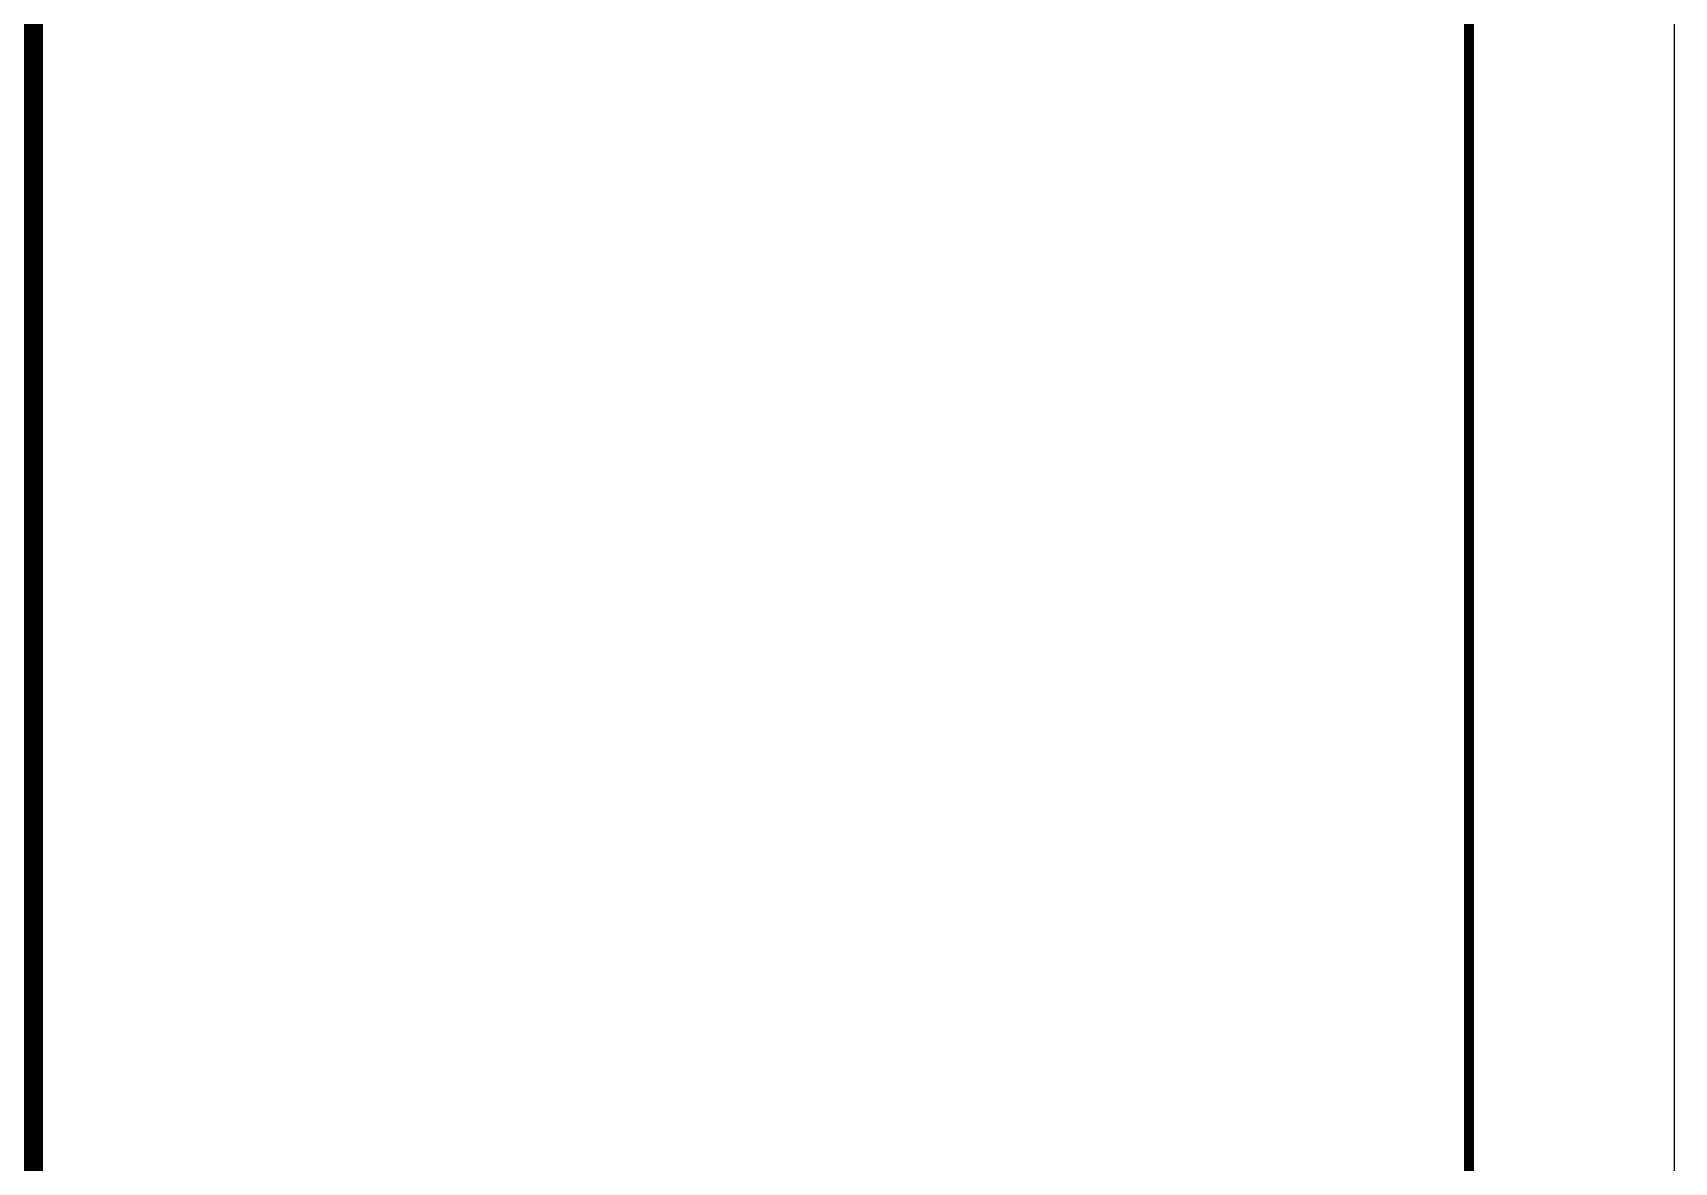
# Model space of a CAD drawing. Header units: inches. Extents: x -1293886 to -986005, y -15154 to 203628.
# Drawn here: x -1220234 to -1212234, y 177193 to 182697 of the extents above; entities that cross this region are included whole.
import ezdxf

# ---------------------------------------------------------------- set-up
doc = ezdxf.new("R2010")
doc.units = ezdxf.units.IN
doc.header["$LTSCALE"] = 100
doc.header["$MEASUREMENT"] = 0
doc.layers.get('0').update_dxf_attribs({"color": 252})
doc.layers.add('nb-plugin', color=7, linetype='Continuous', true_color=0xffffff)
for name, color, linetype in [('TK', 142, 'Continuous'), ('W_DIM', 4, 'Continuous'), ('图框', 7, 'Continuous')]:
    doc.layers.add(name, color=color, linetype=linetype)

# ---------------------------------------------------------------- blocks, each defined once
blk = doc.blocks.new('nb-594-420-1-100-6f99b91a-e467-43db-8012-df1a07f009e1')
at = {"layer": 'W_DIM', "color": 7, "true_color": 0xffffff}
blk.add_lwpolyline([(0, 0), (0, 42000), (59400, 42000), (59400, 0)], close=True, dxfattribs=at)
blk = doc.blocks.new('A$C05385F37')
at = {"layer": 'TK'}
blk.add_line((-1000, -1000), (-1000, -26100.1), dxfattribs=at)
at = {"layer": 'TK', "const_width": 100}
blk.add_lwpolyline([(-8000, -1000), (-8000, -41000)], dxfattribs=at)

msp = doc.modelspace()

# ---------------------------------------------------------------- linework, layer by layer
at = {"layer": '图框', "color": 4}
msp.add_lwpolyline([(-1271633.8, 161627.7), (-1271633.8, 203627.7), (-1212233.8, 203627.7), (-1212233.8, 161627.7)], close=True, dxfattribs=at)
at = {"layer": '图框', "color": 4, "const_width": 50}
msp.add_lwpolyline([(-1269133.8, 162627.7), (-1269133.8, 202627.7), (-1213233.8, 202627.7), (-1213233.8, 162627.7)], close=True, dxfattribs=at)

# ---------------------------------------------------------------- block references
at = {"color": 4}
msp.add_blockref('A$C05385F37', (-1212233.8, 203627.7), dxfattribs=at)
at = {"layer": 'nb-plugin'}
msp.add_blockref('nb-594-420-1-100-6f99b91a-e467-43db-8012-df1a07f009e1', (-1271633.8, 161627.7), dxfattribs=at)

doc.saveas('drawing.dxf')
